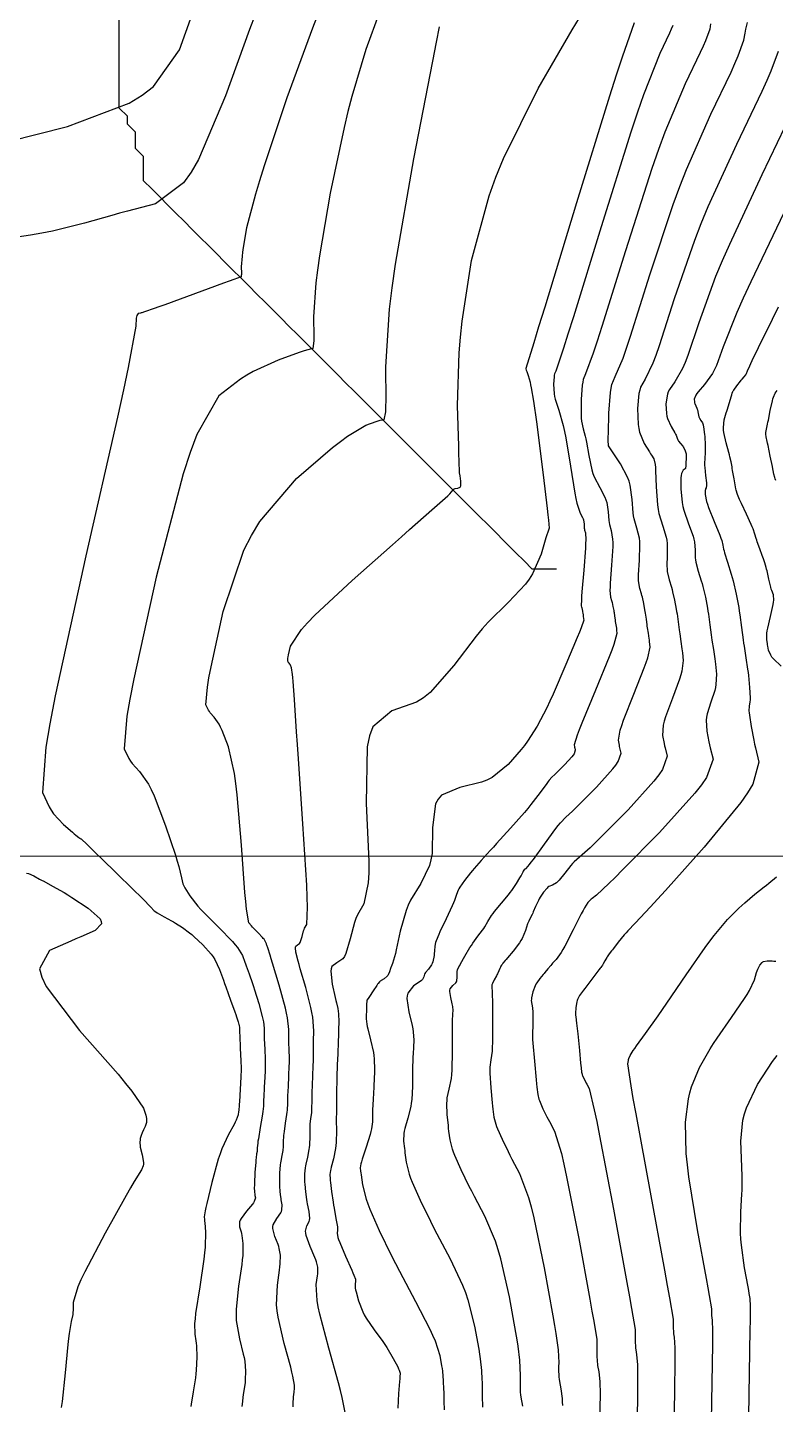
# Model space of a CAD drawing. Header units: metres. Extents: x 837117 to 838477, y 1189012 to 1191015.
# Drawn here: x 837567.8 to 837660.1, y 1189346.1 to 1189516.3 of the extents above; entities that cross this region are included whole.
import ezdxf

# ---------------------------------------------------------------- set-up
doc = ezdxf.new("R2010")
doc.units = ezdxf.units.M
doc.header["$LTSCALE"] = 0.3
doc.layers.add('COORD', color=7, linetype='Continuous', lineweight=20)
doc.layers.add('DRENAJE', color=5, linetype='Continuous', lineweight=25)
doc.layers.add('COTAS 10', color=1, linetype='Continuous')
doc.layers.add('COTAS INT', color=252, linetype='Continuous')

msp = doc.modelspace()

# ---------------------------------------------------------------- linework, layer by layer
at = {"layer": 'COORD'}
msp.add_line((837476.514, 1189413.872), (838476.514, 1189413.872), dxfattribs=at)
at = {"layer": 'COTAS 10'}
for points, elevation in [([(837600.556, 1189345.818), (837600.544, 1189346.159), (837600.587, 1189347.039), (837600.675, 1189347.626), (837600.691, 1189347.783), (837600.705, 1189347.937), (837600.728, 1189348.476), (837600.531, 1189349.584), (837600.406, 1189350.098), (837600.251, 1189350.701), (837599.438, 1189353.627), (837598.695, 1189356.866), (837598.585, 1189357.667), (837598.515, 1189358.427), (837598.606, 1189360.825), (837598.884, 1189362.687), (837598.932, 1189363.108), (837598.967, 1189363.49), (837598.989, 1189364.527), (837598.848, 1189365.353), (837598.781, 1189365.601), (837598.701, 1189365.857), (837598.31, 1189366.848), (837598.059, 1189367.826), (837598.066, 1189368.074), (837598.108, 1189368.312), (837598.537, 1189369.085), (837599.034, 1189369.774), (837599.119, 1189369.959), (837599.18, 1189370.14), (837599.209, 1189370.771), (837599.096, 1189371.39), (837599.067, 1189371.563), (837599.039, 1189371.738), (837598.949, 1189372.374), (837598.896, 1189373.116), (837598.892, 1189373.357), (837598.892, 1189373.613), (837598.93, 1189374.664), (837599.014, 1189375.702), (837599.042, 1189375.949), (837599.073, 1189376.179), (837599.205, 1189376.866), (837599.322, 1189377.468), (837599.343, 1189377.645), (837599.36, 1189377.827), (837599.383, 1189378.519), (837599.415, 1189379.319), (837599.439, 1189379.568), (837599.469, 1189379.83), (837599.63, 1189380.872), (837599.793, 1189381.93), (837599.824, 1189382.201), (837599.85, 1189382.462), (837599.894, 1189383.323), (837599.908, 1189384.154), (837599.916, 1189384.396), (837599.925, 1189384.643), (837599.969, 1189385.575), (837600.019, 1189386.491), (837600.031, 1189386.727), (837600.042, 1189386.956), (837600.076, 1189387.718), (837600.091, 1189388.483), (837600.09, 1189388.714), (837600.086, 1189388.953), (837600.054, 1189389.884), (837600.022, 1189390.873), (837600.019, 1189391.149), (837600.018, 1189391.425), (837600.035, 1189392.428), (837599.869, 1189393.883), (837599.753, 1189394.444), (837599.607, 1189395.074), (837598.825, 1189397.92), (837598.013, 1189400.634), (837597.848, 1189401.18), (837597.709, 1189401.638), (837597.421, 1189402.548), (837597.308, 1189402.86), (837597.279, 1189402.94), (837597.252, 1189403.016), (837597.161, 1189403.271), (837596.966, 1189403.584), (837596.872, 1189403.699), (837596.762, 1189403.825), (837596.221, 1189404.38), (837595.649, 1189404.957), (837595.519, 1189405.097), (837595.401, 1189405.228), (837595.077, 1189405.628), (837594.793, 1189407.306), (837594.7, 1189408.243), (837594.6, 1189409.385), (837594.187, 1189415.212), (837593.661, 1189421.436), (837593.491, 1189422.828), (837593.309, 1189424.076), (837592.562, 1189427.386), (837591.796, 1189429.388), (837591.603, 1189429.812), (837591.418, 1189430.179), (837590.818, 1189431.033), (837590.327, 1189431.56), (837590.212, 1189431.722), (837590.105, 1189431.889), (837589.793, 1189432.55), (837589.965, 1189434.745), (837590.163, 1189435.881), (837590.428, 1189437.245), (837591.927, 1189444.075), (837594.485, 1189451.665), (837595.416, 1189453.508), (837596.444, 1189455.238), (837600.963, 1189460.551), (837605.408, 1189464.347), (837606.389, 1189465.12), (837607.261, 1189465.773), (837609.512, 1189467.128), (837610.805, 1189467.577), (837611.074, 1189467.659), (837611.304, 1189467.722), (837611.814, 1189467.797), (837611.998, 1189468.774), (837612.022, 1189469.406), (837612.035, 1189470.195), (837611.988, 1189474.351), (837612.448, 1189481.439), (837612.782, 1189484.077), (837613.204, 1189487.008), (837615.473, 1189500.032), (837617.79, 1189512.111), (837618.243, 1189514.446), (837618.614, 1189516.343)], 1630), ([(837628.916, 1189345.882), (837628.716, 1189346.979), (837628.68, 1189347.296), (837628.651, 1189347.619), (837628.614, 1189348.832), (837628.615, 1189350.012), (837628.611, 1189350.313), (837628.604, 1189350.604), (837628.562, 1189351.563), (837628.328, 1189353.303), (837628.2, 1189354.085), (837628.045, 1189354.998), (837627.256, 1189359.382), (837626.205, 1189364.097), (837625.884, 1189365.218), (837625.551, 1189366.259), (837624.243, 1189369.356), (837622.944, 1189371.806), (837622.617, 1189372.439), (837622.304, 1189373.053), (837621.292, 1189375.109), (837620.525, 1189376.851), (837620.367, 1189377.268), (837620.231, 1189377.655), (837619.938, 1189378.815), (837619.798, 1189379.884), (837619.759, 1189380.214), (837619.721, 1189380.56), (837619.582, 1189381.93), (837619.537, 1189383.305), (837619.557, 1189383.653), (837619.592, 1189383.987), (837619.835, 1189385.075), (837620.101, 1189386.396), (837620.15, 1189386.876), (837620.188, 1189387.407), (837620.237, 1189389.738), (837620.226, 1189391.962), (837620.226, 1189392.425), (837620.227, 1189392.822), (837620.242, 1189393.705), (837620.265, 1189394.144), (837620.271, 1189394.262), (837620.276, 1189394.377), (837620.297, 1189394.78), (837620.264, 1189395.265), (837620.237, 1189395.432), (837620.202, 1189395.614), (837620.009, 1189396.388), (837619.903, 1189397.142), (837619.922, 1189397.31), (837619.963, 1189397.461), (837620.288, 1189397.86), (837620.652, 1189398.197), (837620.718, 1189398.309), (837620.769, 1189398.429), (837620.825, 1189398.928), (837620.804, 1189399.402), (837620.805, 1189399.505), (837620.81, 1189399.597), (837620.854, 1189399.827), (837621.032, 1189400.174), (837621.121, 1189400.338), (837621.227, 1189400.533), (837621.753, 1189401.484), (837622.391, 1189402.56), (837622.567, 1189402.833), (837622.742, 1189403.095), (837623.376, 1189403.952), (837623.95, 1189404.711), (837624.088, 1189404.912), (837624.218, 1189405.108), (837624.611, 1189405.783), (837625.07, 1189406.522), (837625.241, 1189406.759), (837625.431, 1189407.009), (837626.273, 1189408.032), (837627.147, 1189409.086), (837627.356, 1189409.357), (837627.551, 1189409.618), (837628.139, 1189410.486), (837628.551, 1189411.17), (837628.636, 1189411.316), (837628.708, 1189411.443), (837628.863, 1189411.743), (837628.941, 1189411.912), (837628.964, 1189411.956), (837628.988, 1189411.999), (837629.083, 1189412.144), (837629.183, 1189412.258), (837629.211, 1189412.281), (837629.238, 1189412.301), (837629.337, 1189412.343), (837629.74, 1189412.814), (837629.96, 1189413.104), (837630.226, 1189413.464), (837631.576, 1189415.337), (837632.988, 1189417.264), (837633.293, 1189417.656), (837633.561, 1189417.988), (837634.217, 1189418.676), (837635.05, 1189419.422), (837635.429, 1189419.791), (837635.873, 1189420.229), (837638.011, 1189422.398), (837640.037, 1189424.638), (837640.409, 1189425.121), (837640.7, 1189425.546), (837641.068, 1189426.585), (837640.914, 1189427.229), (837640.875, 1189427.405), (837640.838, 1189427.579), (837640.717, 1189428.197), (837640.944, 1189429.44), (837641.126, 1189430.009), (837641.36, 1189430.674), (837642.635, 1189433.886), (837643.922, 1189437.116), (837644.163, 1189437.793), (837644.354, 1189438.375), (837644.627, 1189439.693), (837644.564, 1189440.385), (837644.543, 1189440.573), (837644.52, 1189440.759), (837644.422, 1189441.419), (837644.318, 1189442.083), (837644.291, 1189442.271), (837644.264, 1189442.462), (837644.175, 1189443.168), (837644.074, 1189443.902), (837644.04, 1189444.11), (837644.004, 1189444.321), (837643.855, 1189445.1), (837643.678, 1189445.866), (837643.626, 1189446.068), (837643.572, 1189446.266), (837643.362, 1189446.945), (837643.221, 1189447.877), (837643.21, 1189448.235), (837643.211, 1189448.636), (837643.316, 1189450.443), (837643.383, 1189452.316), (837643.359, 1189452.759), (837643.318, 1189453.17), (837643.016, 1189454.377), (837642.67, 1189455.529), (837642.6, 1189455.904), (837642.542, 1189456.304), (837642.425, 1189457.95), (837642.176, 1189459.724), (837642.034, 1189460.205), (837641.86, 1189460.68), (837640.97, 1189462.358), (837640.077, 1189463.701), (837639.902, 1189463.965), (837639.757, 1189464.184), (837639.496, 1189464.583), (837639.47, 1189465.257), (837639.474, 1189465.647), (837639.483, 1189466.126), (837639.558, 1189468.592), (837639.743, 1189471.144), (837639.822, 1189471.676), (837639.912, 1189472.133), (837640.338, 1189473.154), (837641.299, 1189475.401), (837641.727, 1189476.63), (837642.225, 1189478.122), (837644.607, 1189485.705), (837647.49, 1189494.408), (837648.304, 1189496.607), (837649.123, 1189498.715), (837652.14, 1189505.565), (837654.626, 1189510.769), (837655.113, 1189511.839), (837655.511, 1189512.748), (837656.218, 1189514.691), (837656.365, 1189515.571), (837656.411, 1189515.811), (837656.458, 1189516.048), (837656.644, 1189516.888)], 1640), ([(837660.174, 1189460.28), (837660.096, 1189460.488), (837660.031, 1189460.666), (837659.912, 1189461.053), (837659.826, 1189461.512), (837659.782, 1189461.734), (837659.731, 1189461.997), (837659.473, 1189463.291), (837659.204, 1189464.607), (837659.145, 1189464.885), (837659.092, 1189465.125), (837658.96, 1189465.676), (837658.912, 1189466.006), (837658.913, 1189466.107), (837658.92, 1189466.212), (837658.998, 1189466.623), (837659.144, 1189467.246), (837659.194, 1189467.484), (837659.249, 1189467.75), (837659.482, 1189468.951), (837659.731, 1189470.118), (837659.796, 1189470.364), (837659.859, 1189470.577), (837660.07, 1189471.065), (837660.326, 1189471.396)], 1650), ([(837652.214, 1189344.08), (837652.302, 1189348.779), (837652.364, 1189353.496), (837652.37, 1189354.419), (837652.372, 1189355.175), (837652.34, 1189356.521), (837652.291, 1189356.791), (837652.282, 1189356.87), (837652.275, 1189356.949), (837652.266, 1189357.248), (837652.266, 1189357.539), (837652.265, 1189357.613), (837652.263, 1189357.685), (837652.253, 1189357.921), (837651.974, 1189359.547), (837651.803, 1189360.495), (837651.591, 1189361.659), (837650.487, 1189367.659), (837649.425, 1189374.211), (837649.24, 1189375.724), (837649.102, 1189377.105), (837648.997, 1189381.002), (837649.387, 1189383.885), (837649.562, 1189384.627), (837649.765, 1189385.344), (837650.737, 1189387.729), (837652.049, 1189390.034), (837652.466, 1189390.701), (837652.906, 1189391.38), (837654.692, 1189393.935), (837656.305, 1189396.252), (837656.637, 1189396.781), (837656.919, 1189397.261), (837657.523, 1189398.589), (837657.793, 1189399.481), (837657.865, 1189399.687), (837657.935, 1189399.875), (837658.177, 1189400.404), (837658.46, 1189400.733), (837658.555, 1189400.795), (837658.658, 1189400.844), (837659.092, 1189400.916), (837659.711, 1189400.904), (837659.93, 1189400.9), (837660.17, 1189400.897)], 1650)]:
    msp.add_lwpolyline(points, dxfattribs=dict(at, elevation=elevation))
at = {"layer": 'COTAS INT'}
for points, elevation in [([(837595.847, 1189517.849), (837595.155, 1189516.039), (837592.211, 1189507.816), (837588.88, 1189499.967), (837587.944, 1189498.392), (837587.001, 1189497.077), (837583.548, 1189494.489), (837580.081, 1189493.575), (837579.13, 1189493.315), (837578.183, 1189493.052), (837574.796, 1189492.077), (837570.834, 1189491.113), (837569.525, 1189490.858), (837568.124, 1189490.607), (837562.299, 1189489.741)], 1624), ([(837565.359, 1189502.182), (837572.672, 1189504.049), (837580.318, 1189506.915), (837581.927, 1189507.899), (837583.317, 1189508.966), (837586.505, 1189513.509), (837588.073, 1189517.89)], 1622), ([(837603.72, 1189518.203), (837602.93, 1189516.2), (837599.792, 1189507.558), (837596.984, 1189499.17), (837596.402, 1189497.327), (837595.904, 1189495.692), (837594.813, 1189491.519), (837594.385, 1189489.062), (837594.306, 1189488.509), (837594.243, 1189488.012), (837594.156, 1189486.675), (837594.165, 1189485.891), (837594.162, 1189485.742), (837594.158, 1189485.623), (837594.123, 1189485.438), (837593.212, 1189485.124), (837592.654, 1189484.922), (837591.964, 1189484.671), (837584.715, 1189482.009), (837583.986, 1189481.743), (837583.379, 1189481.524), (837582.209, 1189481.114), (837581.865, 1189481.02), (837581.779, 1189480.999), (837581.697, 1189480.981), (837581.433, 1189480.935), (837581.243, 1189480.673), (837581.207, 1189480.518), (837581.179, 1189480.329), (837581.139, 1189479.348), (837580.193, 1189474.259), (837579.594, 1189471.478), (837578.848, 1189468.103), (837574.936, 1189450.96), (837571.157, 1189433.686), (837570.494, 1189430.227), (837569.998, 1189427.343), (837569.596, 1189421.71), (837570.409, 1189419.96), (837570.68, 1189419.524), (837570.97, 1189419.109), (837572.185, 1189417.783), (837573.296, 1189416.809), (837573.521, 1189416.615), (837573.71, 1189416.454), (837574.096, 1189416.147), (837574.223, 1189416.07), (837574.249, 1189416.055), (837574.272, 1189416.041), (837574.321, 1189416.013), (837574.349, 1189415.996), (837574.369, 1189415.984), (837574.413, 1189415.955), (837575.064, 1189415.334), (837575.458, 1189414.954), (837575.944, 1189414.484), (837578.471, 1189412.034), (837581.059, 1189409.502), (837581.584, 1189408.98), (837582.026, 1189408.536), (837582.929, 1189407.58), (837583.409, 1189407.122), (837583.583, 1189406.992), (837583.775, 1189406.861), (837584.619, 1189406.376), (837585.551, 1189405.872), (837585.798, 1189405.729), (837586.041, 1189405.584), (837586.881, 1189405.048), (837587.761, 1189404.386), (837588.03, 1189404.162), (837588.309, 1189403.92), (837589.408, 1189402.9), (837590.434, 1189401.744), (837590.668, 1189401.417), (837590.879, 1189401.087), (837591.462, 1189399.869), (837591.939, 1189398.533), (837592.084, 1189398.129), (837592.235, 1189397.71), (837592.828, 1189396.072), (837593.357, 1189394.601), (837593.467, 1189394.288), (837593.562, 1189394.016), (837593.776, 1189393.371), (837593.866, 1189393.044), (837593.883, 1189392.971), (837593.896, 1189392.907), (837593.916, 1189392.739), (837593.931, 1189392.267), (837593.942, 1189392.011), (837593.955, 1189391.699), (837594.029, 1189390.12), (837594.103, 1189388.552), (837594.117, 1189388.247), (837594.128, 1189387.999), (837594.144, 1189387.573), (837594.121, 1189387.15), (837594.107, 1189386.904), (837594.09, 1189386.602), (837593.917, 1189383.499), (837593.9, 1189383.201), (837593.887, 1189382.961), (837593.866, 1189382.565), (837593.849, 1189382.449), (837593.838, 1189382.385), (837593.824, 1189382.307), (837593.754, 1189381.91), (837593.52, 1189381.239), (837593.404, 1189380.989), (837593.266, 1189380.71), (837592.58, 1189379.471), (837591.757, 1189377.697), (837591.532, 1189377.081), (837591.309, 1189376.412), (837590.514, 1189373.546), (837589.888, 1189370.937), (837589.771, 1189370.43), (837589.678, 1189370.017), (837589.549, 1189369.301), (837589.594, 1189368.946), (837589.612, 1189368.76), (837589.632, 1189368.536), (837589.724, 1189367.41), (837589.681, 1189365.536), (837589.615, 1189364.841), (837589.526, 1189364.069), (837589.014, 1189360.643), (837588.517, 1189357.357), (837588.438, 1189356.674), (837588.385, 1189356.088), (837588.407, 1189354.792), (837588.558, 1189353.957), (837588.587, 1189353.662), (837588.609, 1189353.34), (837588.643, 1189351.949), (837588.575, 1189350.332), (837588.534, 1189349.868), (837588.484, 1189349.397), (837588.22, 1189347.637), (837587.962, 1189346.139), (837587.915, 1189345.834)], 1626), ([(837611.224, 1189518.155), (837609.531, 1189513.554), (837607.799, 1189507.757), (837607.322, 1189505.887), (837606.847, 1189503.902), (837605.143, 1189495.775), (837603.795, 1189488.035), (837603.544, 1189486.293), (837603.346, 1189484.725), (837603.072, 1189480.513), (837603.1, 1189478.043), (837603.092, 1189477.574), (837603.078, 1189477.198), (837602.969, 1189476.618), (837602.219, 1189476.409), (837601.801, 1189476.267), (837601.292, 1189476.09), (837598.691, 1189475.147), (837595.624, 1189473.759), (837594.822, 1189473.3), (837594.039, 1189472.809), (837591.379, 1189470.769), (837588.651, 1189465.962), (837587.825, 1189463.726), (837586.969, 1189461.098), (837583.622, 1189448.34), (837580.863, 1189435.77), (837580.376, 1189433.259), (837580.011, 1189431.17), (837579.694, 1189427.13), (837580.269, 1189425.914), (837580.465, 1189425.605), (837580.678, 1189425.309), (837581.58, 1189424.338), (837582.686, 1189422.767), (837583.026, 1189422.091), (837583.382, 1189421.311), (837584.79, 1189417.626), (837586.01, 1189413.982), (837586.247, 1189413.228), (837586.439, 1189412.585), (837586.769, 1189411.183), (837586.953, 1189410.425), (837587.053, 1189410.188), (837587.175, 1189409.94), (837587.796, 1189408.943), (837588.807, 1189407.691), (837589.175, 1189407.281), (837589.582, 1189406.845), (837591.372, 1189405.041), (837593.064, 1189403.303), (837593.41, 1189402.908), (837593.702, 1189402.55), (837594.311, 1189401.57), (837594.595, 1189400.775), (837594.682, 1189400.534), (837594.771, 1189400.285), (837595.124, 1189399.31), (837595.533, 1189398.119), (837595.658, 1189397.734), (837595.788, 1189397.325), (837596.301, 1189395.646), (837596.736, 1189394.059), (837596.818, 1189393.708), (837596.883, 1189393.395), (837596.975, 1189392.584), (837596.975, 1189391.846), (837596.98, 1189391.58), (837596.989, 1189391.286), (837597.041, 1189390.002), (837597.094, 1189388.752), (837597.103, 1189388.481), (837597.109, 1189388.241), (837597.11, 1189387.645), (837597.081, 1189387.053), (837597.069, 1189386.816), (837597.055, 1189386.547), (837596.986, 1189385.311), (837596.921, 1189384.071), (837596.908, 1189383.799), (837596.898, 1189383.557), (837596.88, 1189382.944), (837596.82, 1189382.29), (837596.783, 1189382.024), (837596.737, 1189381.72), (837596.498, 1189380.315), (837596.26, 1189378.928), (837596.215, 1189378.636), (837596.179, 1189378.383), (837596.124, 1189377.805), (837596.114, 1189377.499), (837596.107, 1189377.419), (837596.097, 1189377.341), (837596.046, 1189377.075), (837595.975, 1189376.563), (837595.954, 1189376.33), (837595.932, 1189376.058), (837595.844, 1189374.743), (837595.777, 1189373.42), (837595.768, 1189373.142), (837595.762, 1189372.902), (837595.774, 1189372.356), (837595.816, 1189372.062), (837595.842, 1189371.902), (837595.894, 1189371.617), (837595.762, 1189371.196), (837595.658, 1189371.03), (837595.526, 1189370.843), (837594.807, 1189369.991), (837594.123, 1189369.093), (837594.013, 1189368.877), (837593.937, 1189368.676), (837593.947, 1189368.066), (837594.151, 1189367.435), (837594.197, 1189367.22), (837594.239, 1189366.988), (837594.354, 1189366.002), (837594.323, 1189364.525), (837594.273, 1189363.983), (837594.205, 1189363.383), (837593.81, 1189360.734), (837593.516, 1189357.892), (837593.511, 1189357.171), (837593.54, 1189356.477), (837593.923, 1189354.209), (837594.405, 1189352.329), (837594.497, 1189351.88), (837594.57, 1189351.462), (837594.685, 1189350.212), (837594.64, 1189349.135), (837594.613, 1189348.825), (837594.579, 1189348.511), (837594.403, 1189347.338), (837594.253, 1189346.149), (837594.235, 1189345.826)], 1628), ([(837607.056, 1189344.686), (837606.597, 1189346.946), (837606.388, 1189347.803), (837606.142, 1189348.759), (837604.954, 1189353.044), (837603.851, 1189357.255), (837603.658, 1189358.164), (837603.514, 1189358.962), (837603.403, 1189360.916), (837603.563, 1189361.99), (837603.591, 1189362.234), (837603.611, 1189362.454), (837603.623, 1189363.053), (837603.457, 1189363.719), (837603.364, 1189363.982), (837603.251, 1189364.278), (837602.674, 1189365.63), (837602.181, 1189366.977), (837602.12, 1189367.271), (837602.092, 1189367.53), (837602.266, 1189368.179), (837602.542, 1189368.705), (837602.579, 1189368.887), (837602.598, 1189369.084), (837602.524, 1189369.926), (837602.349, 1189370.878), (837602.305, 1189371.145), (837602.263, 1189371.413), (837602.124, 1189372.393), (837602.03, 1189373.331), (837602.016, 1189373.572), (837602.007, 1189373.806), (837602.017, 1189374.586), (837602.096, 1189375.346), (837602.131, 1189375.569), (837602.171, 1189375.796), (837602.364, 1189376.657), (837602.546, 1189377.595), (837602.58, 1189377.871), (837602.606, 1189378.154), (837602.641, 1189379.234), (837602.652, 1189380.255), (837602.663, 1189380.501), (837602.678, 1189380.731), (837602.761, 1189381.43), (837602.849, 1189382.14), (837602.866, 1189382.378), (837602.881, 1189382.633), (837602.908, 1189383.702), (837602.919, 1189384.751), (837602.924, 1189384.993), (837602.929, 1189385.214), (837602.952, 1189385.839), (837602.983, 1189386.436), (837602.992, 1189386.639), (837603.002, 1189386.859), (837603.043, 1189387.79), (837603.072, 1189388.725), (837603.076, 1189388.947), (837603.078, 1189389.153), (837603.067, 1189389.766), (837603.056, 1189390.46), (837603.058, 1189390.718), (837603.062, 1189391.003), (837603.095, 1189392.272), (837602.973, 1189393.977), (837602.88, 1189394.537), (837602.761, 1189395.136), (837602.115, 1189397.62), (837601.432, 1189399.952), (837601.289, 1189400.456), (837601.166, 1189400.898), (837600.889, 1189401.979), (837600.828, 1189402.532), (837600.841, 1189402.641), (837600.868, 1189402.73), (837601.074, 1189402.891), (837601.34, 1189403.071), (837601.405, 1189403.172), (837601.465, 1189403.295), (837601.651, 1189403.924), (837601.836, 1189404.623), (837601.897, 1189404.791), (837601.962, 1189404.947), (837602.23, 1189405.415), (837602.338, 1189407.561), (837602.303, 1189408.775), (837602.239, 1189410.258), (837601.771, 1189417.85), (837601.212, 1189425.893), (837601.091, 1189427.659), (837600.984, 1189429.226), (837600.718, 1189433.222), (837600.555, 1189435.463), (837600.513, 1189435.923), (837600.472, 1189436.314), (837600.333, 1189437.146), (837600.211, 1189437.465), (837600.18, 1189437.533), (837600.151, 1189437.592), (837600.055, 1189437.728), (837599.977, 1189437.812), (837599.958, 1189437.838), (837599.941, 1189437.865), (837599.891, 1189437.97), (837599.919, 1189438.321), (837599.95, 1189438.502), (837599.993, 1189438.72), (837600.232, 1189439.81), (837601.588, 1189441.865), (837602.334, 1189442.691), (837603.242, 1189443.628), (837607.856, 1189447.939), (837612.809, 1189452.339), (837613.929, 1189453.332), (837614.94, 1189454.227), (837617.683, 1189456.645), (837619.326, 1189458.107), (837619.644, 1189458.399), (837619.902, 1189458.643), (837620.335, 1189459.114), (837620.445, 1189459.242), (837620.498, 1189459.269), (837620.562, 1189459.292), (837620.876, 1189459.343), (837621.167, 1189459.477), (837621.216, 1189459.552), (837621.252, 1189459.643), (837621.27, 1189460.112), (837621.204, 1189460.635), (837621.188, 1189460.762), (837621.172, 1189460.881), (837621.119, 1189461.243), (837621.052, 1189462.707), (837621.027, 1189463.52), (837620.998, 1189464.511), (837620.872, 1189469.561), (837621.047, 1189476.081), (837621.208, 1189477.998), (837621.419, 1189479.963), (837622.591, 1189487.464), (837624.76, 1189495.48), (837625.6, 1189497.77), (837626.543, 1189500.09), (837630.813, 1189508.723), (837635.012, 1189515.996), (837635.909, 1189517.458)], 1632), ([(837642.668, 1189516.828), (837641.169, 1189512.585), (837640.462, 1189510.397), (837639.628, 1189507.768), (837635.562, 1189494.614), (837631.626, 1189481.727), (837630.874, 1189479.267), (837630.269, 1189477.288), (837629.305, 1189474.145), (837629.299, 1189474.13), (837629.298, 1189474.123), (837629.297, 1189474.114), (837629.294, 1189474.075), (837629.336, 1189473.923), (837629.364, 1189473.845), (837629.398, 1189473.751), (837629.577, 1189473.277), (837629.815, 1189472.436), (837629.887, 1189472.109), (837629.96, 1189471.743), (837630.243, 1189470.08), (837630.607, 1189467.517), (837630.731, 1189466.582), (837630.865, 1189465.549), (837631.432, 1189461.005), (837631.93, 1189456.837), (837632.021, 1189456.041), (837632.091, 1189455.401), (837632.173, 1189454.384), (837631.989, 1189453.89), (837631.891, 1189453.581), (837631.774, 1189453.196), (837631.182, 1189451.181), (837630.124, 1189448.75), (837629.713, 1189448.102), (837629.251, 1189447.467), (837627.155, 1189445.264), (837624.637, 1189442.764), (837623.909, 1189441.94), (837623.168, 1189441.06), (837620.379, 1189437.406), (837617.461, 1189434.099), (837616.638, 1189433.438), (837615.809, 1189432.886), (837612.761, 1189431.813), (837610.394, 1189429.845), (837609.994, 1189428.73), (837609.705, 1189427.367), (837609.584, 1189420.383), (837609.901, 1189413.245), (837609.888, 1189411.786), (837609.832, 1189410.55), (837609.267, 1189407.952), (837608.493, 1189406.601), (837608.306, 1189406.15), (837608.131, 1189405.667), (837607.595, 1189403.648), (837607.061, 1189401.832), (837606.886, 1189401.476), (837606.7, 1189401.185), (837605.931, 1189400.667), (837605.335, 1189400.202), (837605.258, 1189399.944), (837605.219, 1189399.631), (837605.395, 1189398.034), (837605.76, 1189396.382), (837605.839, 1189396.033), (837605.909, 1189395.732), (837606.085, 1189395.036), (837606.166, 1189394.353), (837606.176, 1189394.059), (837606.181, 1189393.72), (837606.155, 1189392.116), (837606.106, 1189390.582), (837606.097, 1189390.287), (837606.09, 1189390.047), (837606.079, 1189389.648), (837606.069, 1189389.354), (837606.063, 1189389.18), (837606.054, 1189388.967), (837606.009, 1189387.862), (837605.963, 1189386.762), (837605.947, 1189386.38), (837605.935, 1189386.103), (837605.933, 1189385.786), (837605.932, 1189385.59), (837605.93, 1189385.348), (837605.922, 1189384.082), (837605.911, 1189382.804), (837605.908, 1189382.555), (837605.905, 1189382.35), (837605.893, 1189381.988), (837605.886, 1189381.633), (837605.887, 1189381.434), (837605.888, 1189381.191), (837605.899, 1189379.949), (837605.852, 1189378.482), (837605.817, 1189378.098), (837605.771, 1189377.723), (837605.524, 1189376.448), (837605.269, 1189375.412), (837605.219, 1189375.188), (837605.178, 1189374.991), (837605.103, 1189374.507), (837605.122, 1189373.999), (837605.14, 1189373.788), (837605.164, 1189373.545), (837605.299, 1189372.411), (837605.486, 1189371.088), (837605.543, 1189370.726), (837605.603, 1189370.366), (837605.839, 1189369.08), (837606.016, 1189368.028), (837606.039, 1189367.815), (837606.05, 1189367.636), (837605.995, 1189367.273), (837606.076, 1189366.748), (837606.173, 1189366.467), (837606.303, 1189366.128), (837607.038, 1189364.411), (837607.801, 1189362.7), (837607.947, 1189362.363), (837608.066, 1189362.085), (837608.258, 1189361.578), (837608.255, 1189361.418), (837608.249, 1189361.359), (837608.242, 1189361.294), (837608.199, 1189361.007), (837608.229, 1189360.484), (837608.268, 1189360.271), (837608.319, 1189360.028), (837608.614, 1189358.902), (837609.145, 1189357.55), (837609.346, 1189357.165), (837609.57, 1189356.775), (837610.57, 1189355.326), (837611.632, 1189353.883), (837611.894, 1189353.497), (837612.142, 1189353.116), (837612.923, 1189351.79), (837613.475, 1189350.727), (837613.578, 1189350.512), (837613.66, 1189350.332), (837613.777, 1189349.969), (837613.734, 1189349.496), (837613.714, 1189349.246), (837613.691, 1189348.945), (837613.582, 1189347.431), (837613.497, 1189345.632)], 1634), ([(837647.443, 1189516.52), (837647.252, 1189516.084), (837647.018, 1189515.571), (837645.825, 1189513.073), (837643.821, 1189507.962), (837643.076, 1189505.8), (837642.249, 1189503.315), (837638.577, 1189491.644), (837635.159, 1189480.525), (837634.492, 1189478.388), (837633.946, 1189476.659), (837632.983, 1189473.815), (837632.836, 1189473.453), (837632.805, 1189473.289), (837632.778, 1189473.098), (837632.713, 1189472.177), (837632.788, 1189471.016), (837632.849, 1189470.674), (837632.928, 1189470.323), (837633.358, 1189468.979), (837633.91, 1189467.064), (837634.065, 1189466.353), (837634.222, 1189465.564), (837634.8, 1189462.061), (837635.341, 1189458.727), (837635.475, 1189458.045), (837635.602, 1189457.467), (837636.004, 1189456.248), (837636.295, 1189455.711), (837636.351, 1189455.563), (837636.397, 1189455.414), (837636.478, 1189454.88), (837636.512, 1189454.393), (837636.53, 1189454.275), (837636.55, 1189454.164), (837636.653, 1189453.823), (837636.695, 1189452.939), (837636.678, 1189452.485), (837636.649, 1189451.941), (837636.437, 1189449.222), (837636.212, 1189446.53), (837636.174, 1189446.002), (837636.146, 1189445.569), (837636.132, 1189444.794), (837636.183, 1189444.628), (837636.196, 1189444.58), (837636.209, 1189444.531), (837636.252, 1189444.344), (837636.288, 1189444.154), (837636.297, 1189444.102), (837636.305, 1189444.052), (837636.33, 1189443.873), (837636.352, 1189443.7), (837636.358, 1189443.654), (837636.365, 1189443.608), (837636.39, 1189443.446), (837636.414, 1189443.285), (837636.42, 1189443.24), (837636.425, 1189443.194), (837636.44, 1189443.025), (837636.112, 1189442.08), (837635.9, 1189441.545), (837635.637, 1189440.891), (837634.248, 1189437.54), (837632.652, 1189433.861), (837632.257, 1189433), (837631.882, 1189432.207), (837630.699, 1189429.914), (837629.509, 1189428.061), (837629.13, 1189427.547), (837628.729, 1189427.032), (837627.104, 1189425.166), (837625.118, 1189423.597), (837624.491, 1189423.269), (837623.829, 1189422.987), (837621.158, 1189422.354), (837618.881, 1189421.395), (837618.468, 1189420.907), (837618.149, 1189420.323), (837617.782, 1189417.41), (837617.706, 1189414.195), (837617.57, 1189413.42), (837617.385, 1189412.694), (837616.304, 1189410.49), (837615.063, 1189408.439), (837614.778, 1189407.811), (837614.517, 1189407.157), (837613.788, 1189404.576), (837613.297, 1189402.289), (837613.187, 1189401.82), (837613.09, 1189401.421), (837612.831, 1189400.576), (837612.665, 1189400.189), (837612.625, 1189400.081), (837612.587, 1189399.972), (837612.473, 1189399.572), (837612.309, 1189399.195), (837612.24, 1189399.1), (837612.161, 1189399.01), (837611.792, 1189398.718), (837611.437, 1189398.499), (837611.367, 1189398.454), (837611.309, 1189398.416), (837611.2, 1189398.334), (837611.066, 1189398.138), (837610.991, 1189398.027), (837610.9, 1189397.893), (837610.438, 1189397.202), (837609.975, 1189396.509), (837609.884, 1189396.371), (837609.809, 1189396.258), (837609.673, 1189396.046), (837609.645, 1189395.872), (837609.639, 1189395.783), (837609.632, 1189395.675), (837609.613, 1189395.137), (837609.597, 1189394.525), (837609.592, 1189394.371), (837609.588, 1189394.223), (837609.572, 1189393.745), (837609.647, 1189393.082), (837609.7, 1189392.818), (837609.767, 1189392.52), (837610.126, 1189391.152), (837610.475, 1189389.612), (837610.536, 1189389.206), (837610.582, 1189388.807), (837610.618, 1189387.44), (837610.55, 1189386.089), (837610.531, 1189385.701), (837610.511, 1189385.307), (837610.434, 1189383.835), (837610.372, 1189382.486), (837610.36, 1189382.171), (837610.351, 1189381.88), (837610.34, 1189381.039), (837610.225, 1189380.142), (837610.151, 1189379.816), (837610.059, 1189379.457), (837609.573, 1189377.877), (837609.088, 1189376.396), (837608.997, 1189376.098), (837608.925, 1189375.849), (837608.82, 1189375.354), (837608.875, 1189374.921), (837608.904, 1189374.711), (837608.939, 1189374.462), (837609.115, 1189373.236), (837609.562, 1189371.469), (837609.768, 1189370.879), (837610.009, 1189370.245), (837611.178, 1189367.591), (837612.719, 1189364.458), (837613.196, 1189363.522), (837613.694, 1189362.557), (837615.673, 1189358.825), (837617.426, 1189355.414), (837617.781, 1189354.652), (837618.079, 1189353.968), (837618.688, 1189352.155), (837618.895, 1189350.884), (837618.941, 1189350.542), (837618.981, 1189350.204), (837619.086, 1189349.02), (837619.142, 1189347.932), (837619.152, 1189347.655), (837619.159, 1189347.388), (837619.166, 1189346.512), (837619.223, 1189345.448)], 1636), ([(837652.109, 1189516.723), (837652, 1189516.072), (837651.477, 1189514.634), (837651.182, 1189513.961), (837650.822, 1189513.17), (837648.982, 1189509.319), (837646.472, 1189503.338), (837645.69, 1189501.204), (837644.87, 1189498.861), (837641.592, 1189488.674), (837638.692, 1189479.324), (837638.11, 1189477.509), (837637.623, 1189476.03), (837636.661, 1189473.485), (837636.374, 1189472.777), (837636.312, 1189472.456), (837636.259, 1189472.082), (837636.132, 1189470.279), (837636.122, 1189468.415), (837636.142, 1189468.001), (837636.173, 1189467.632), (837636.367, 1189466.671), (837636.63, 1189465.756), (837636.705, 1189465.417), (837636.78, 1189465.04), (837637.056, 1189463.366), (837637.434, 1189461.593), (837637.574, 1189461.153), (837637.729, 1189460.735), (837638.414, 1189459.413), (837639.05, 1189458.236), (837639.174, 1189457.911), (837639.275, 1189457.586), (837639.451, 1189456.415), (837639.527, 1189455.348), (837639.565, 1189455.089), (837639.61, 1189454.846), (837639.834, 1189454.1), (837640.007, 1189453.054), (837640.019, 1189452.622), (837640.016, 1189452.129), (837639.877, 1189449.832), (837639.712, 1189447.583), (837639.692, 1189447.119), (837639.683, 1189446.723), (837639.747, 1189445.869), (837639.877, 1189445.447), (837639.911, 1189445.324), (837639.944, 1189445.198), (837640.053, 1189444.722), (837640.146, 1189444.237), (837640.169, 1189444.106), (837640.19, 1189443.977), (837640.252, 1189443.52), (837640.308, 1189443.081), (837640.325, 1189442.963), (837640.341, 1189442.845), (837640.406, 1189442.433), (837640.467, 1189442.022), (837640.481, 1189441.906), (837640.495, 1189441.789), (837640.534, 1189441.359), (837640.147, 1189440.024), (837639.892, 1189439.336), (837639.573, 1189438.511), (837637.884, 1189434.383), (837636.198, 1189430.29), (837635.881, 1189429.487), (837635.628, 1189428.827), (837635.252, 1189427.636), (837635.303, 1189427.377), (837635.318, 1189427.303), (837635.335, 1189427.23), (837635.4, 1189426.959), (837635.245, 1189426.522), (837635.123, 1189426.344), (837634.966, 1189426.141), (837634.115, 1189425.199), (837633.216, 1189424.288), (837633.03, 1189424.103), (837632.87, 1189423.948), (837632.52, 1189423.635), (837632.19, 1189423.269), (837632.043, 1189423.082), (837631.873, 1189422.857), (837631.057, 1189421.735), (837629.903, 1189420.224), (837629.52, 1189419.755), (837629.109, 1189419.264), (837627.393, 1189417.305), (837625.687, 1189415.417), (837625.282, 1189414.97), (837624.906, 1189414.557), (837623.792, 1189413.337), (837622.914, 1189412.347), (837622.686, 1189412.078), (837622.466, 1189411.811), (837621.726, 1189410.866), (837621.149, 1189410.032), (837621.031, 1189409.835), (837620.931, 1189409.653), (837620.722, 1189409.117), (837620.47, 1189408.39), (837620.343, 1189408.087), (837620.192, 1189407.74), (837619.437, 1189406.118), (837618.682, 1189404.508), (837618.531, 1189404.168), (837618.403, 1189403.874), (837618.15, 1189403.195), (837618.064, 1189402.716), (837618.042, 1189402.549), (837618.021, 1189402.367), (837617.952, 1189401.582), (837617.809, 1189400.784), (837617.741, 1189400.593), (837617.662, 1189400.415), (837617.272, 1189399.878), (837616.899, 1189399.462), (837616.829, 1189399.359), (837616.774, 1189399.261), (837616.7, 1189398.953), (837616.519, 1189398.612), (837616.398, 1189398.494), (837616.246, 1189398.365), (837615.439, 1189397.813), (837614.732, 1189396.945), (837614.643, 1189396.617), (837614.6, 1189396.25), (837614.831, 1189394.61), (837615.251, 1189392.924), (837615.327, 1189392.529), (837615.387, 1189392.165), (837615.457, 1189391.11), (837615.413, 1189390.233), (837615.401, 1189389.981), (837615.388, 1189389.726), (837615.338, 1189388.77), (837615.299, 1189387.654), (837615.293, 1189387.298), (837615.289, 1189386.921), (837615.289, 1189385.389), (837615.207, 1189383.775), (837615.151, 1189383.346), (837615.08, 1189382.926), (837614.704, 1189381.476), (837614.34, 1189380.192), (837614.277, 1189379.876), (837614.231, 1189379.577), (837614.201, 1189378.642), (837614.298, 1189377.74), (837614.332, 1189377.463), (837614.369, 1189377.173), (837614.527, 1189376.025), (837614.897, 1189374.562), (837615.067, 1189374.073), (837615.267, 1189373.548), (837616.235, 1189371.35), (837617.511, 1189368.755), (837617.906, 1189367.981), (837618.319, 1189367.181), (837619.958, 1189364.091), (837621.489, 1189360.837), (837621.833, 1189359.935), (837622.142, 1189359.032), (837622.972, 1189355.769), (837623.47, 1189352.941), (837623.57, 1189352.313), (837623.655, 1189351.753), (837623.824, 1189350.291), (837623.872, 1189349.188), (837623.88, 1189348.853), (837623.885, 1189348.506), (837623.883, 1189347.149), (837623.926, 1189345.753)], 1638), ([(837660.436, 1189513.31), (837659.545, 1189510.862), (837659.043, 1189509.716), (837658.43, 1189508.368), (837655.297, 1189501.81), (837651.775, 1189494.091), (837650.917, 1189492.01), (837650.111, 1189489.954), (837647.623, 1189482.735), (837645.758, 1189476.92), (837645.345, 1189475.75), (837644.976, 1189474.771), (837644.016, 1189472.824), (837643.463, 1189471.837), (837643.351, 1189471.463), (837643.257, 1189471.046), (837643.065, 1189469.176), (837643.149, 1189467.204), (837643.229, 1189466.722), (837643.334, 1189466.267), (837643.917, 1189464.858), (837644.551, 1189463.817), (837644.687, 1189463.595), (837644.806, 1189463.402), (837645.096, 1189462.945), (837645.251, 1189462.251), (837645.285, 1189461.909), (837645.316, 1189461.501), (837645.398, 1189459.485), (837645.557, 1189457.259), (837645.636, 1189456.719), (837645.73, 1189456.212), (837646.198, 1189454.654), (837646.629, 1189453.285), (837646.7, 1189452.897), (837646.75, 1189452.504), (837646.756, 1189451.053), (837646.71, 1189449.689), (837646.728, 1189449.352), (837646.758, 1189449.031), (837646.977, 1189448.02), (837647.266, 1189447.085), (837647.341, 1189446.812), (837647.413, 1189446.533), (837647.656, 1189445.478), (837647.862, 1189444.404), (837647.912, 1189444.114), (837647.958, 1189443.827), (837648.097, 1189442.815), (837648.221, 1189441.842), (837648.257, 1189441.58), (837648.295, 1189441.32), (837648.438, 1189440.406), (837648.573, 1189439.496), (837648.605, 1189439.239), (837648.634, 1189438.98), (837648.721, 1189438.027), (837648.56, 1189436.727), (837648.433, 1189436.25), (837648.27, 1189435.722), (837647.386, 1189433.39), (837646.522, 1189431.059), (837646.372, 1189430.531), (837646.261, 1189430.054), (837646.182, 1189428.758), (837646.373, 1189427.781), (837646.432, 1189427.506), (837646.493, 1189427.229), (837646.736, 1189426.211), (837646.155, 1189424.569), (837645.696, 1189423.899), (837645.108, 1189423.135), (837641.908, 1189419.597), (837638.53, 1189416.171), (837637.829, 1189415.478), (837637.23, 1189414.896), (837635.914, 1189413.716), (837635.24, 1189413.139), (837635.045, 1189412.937), (837634.848, 1189412.716), (837634.106, 1189411.765), (837633.408, 1189410.886), (837633.238, 1189410.711), (837633.077, 1189410.566), (837632.58, 1189410.288), (837632.147, 1189410.101), (837632.026, 1189410.014), (837631.905, 1189409.911), (837631.467, 1189409.41), (837631.051, 1189408.774), (837630.944, 1189408.586), (837630.842, 1189408.393), (837630.501, 1189407.651), (837630.21, 1189406.967), (837630.138, 1189406.809), (837630.069, 1189406.666), (837629.854, 1189406.264), (837629.642, 1189405.828), (837629.575, 1189405.663), (837629.506, 1189405.479), (837629.229, 1189404.656), (837628.819, 1189403.694), (837628.666, 1189403.422), (837628.497, 1189403.147), (837627.741, 1189402.136), (837627.018, 1189401.277), (837626.869, 1189401.099), (837626.742, 1189400.947), (837626.466, 1189400.614), (837626.348, 1189400.462), (837626.321, 1189400.424), (837626.296, 1189400.387), (837626.223, 1189400.271), (837626.147, 1189400.119), (837626.12, 1189400.06), (837626.089, 1189399.994), (837625.957, 1189399.694), (837625.78, 1189399.313), (837625.722, 1189399.195), (837625.659, 1189399.073), (837625.398, 1189398.587), (837625.176, 1189398.14), (837625.138, 1189398.042), (837625.11, 1189397.955), (837625.095, 1189397.733), (837625.141, 1189396.99), (837625.151, 1189396.575), (837625.161, 1189396.07), (837625.191, 1189393.487), (837625.171, 1189390.817), (837625.15, 1189390.256), (837625.122, 1189389.773), (837624.966, 1189388.674), (837624.844, 1189387.782), (837624.837, 1189387.43), (837624.843, 1189387.033), (837624.964, 1189385.218), (837625.143, 1189383.379), (837625.187, 1189382.966), (837625.227, 1189382.595), (837625.35, 1189381.604), (837625.566, 1189380.748), (837625.666, 1189380.462), (837625.783, 1189380.155), (837626.349, 1189378.869), (837627.096, 1189377.351), (837627.327, 1189376.897), (837627.568, 1189376.43), (837628.527, 1189374.621), (837629.614, 1189371.682), (837629.936, 1189370.501), (837630.268, 1189369.161), (837631.54, 1189362.996), (837632.62, 1189357.055), (837632.83, 1189355.857), (837633.002, 1189354.852), (837633.301, 1189352.835), (837633.336, 1189352.02), (837633.342, 1189351.773), (837633.345, 1189351.517), (837633.344, 1189350.515), (837633.376, 1189349.485), (837633.4, 1189349.211), (837633.431, 1189348.942), (837633.601, 1189348.01), (837633.765, 1189346.846), (837633.794, 1189346.43), (837633.815, 1189345.973)], 1642), ([(837662.234, 1189505.967), (837658.454, 1189498.056), (837654.426, 1189489.467), (837653.531, 1189487.414), (837652.731, 1189485.501), (837650.638, 1189479.765), (837649.291, 1189475.719), (837648.962, 1189474.871), (837648.653, 1189474.142), (837647.693, 1189472.494), (837647.014, 1189471.541), (837646.88, 1189471.251), (837646.77, 1189470.948), (837646.571, 1189469.761), (837646.645, 1189468.563), (837646.707, 1189468.255), (837646.788, 1189467.957), (837647.229, 1189466.966), (837647.685, 1189466.181), (837647.774, 1189466.014), (837647.848, 1189465.868), (837647.98, 1189465.522), (837648.062, 1189465.295), (837648.103, 1189465.224), (837648.153, 1189465.15), (837648.4, 1189464.854), (837648.669, 1189464.524), (837648.733, 1189464.429), (837648.792, 1189464.332), (837648.967, 1189463.967), (837649.073, 1189463.58), (837649.088, 1189463.468), (837649.097, 1189463.356), (837649.081, 1189462.934), (837649.043, 1189462.538), (837649.038, 1189462.44), (837649.037, 1189462.349), (837649.053, 1189462.065), (837649.024, 1189461.838), (837648.994, 1189461.783), (837648.954, 1189461.732), (837648.73, 1189461.573), (837648.507, 1189461.133), (837648.468, 1189460.904), (837648.438, 1189460.628), (837648.414, 1189459.245), (837648.587, 1189457.558), (837648.682, 1189457.09), (837648.796, 1189456.622), (837649.38, 1189454.931), (837649.94, 1189453.401), (837650.041, 1189453.034), (837650.117, 1189452.692), (837650.196, 1189451.663), (837650.21, 1189450.742), (837650.246, 1189450.468), (837650.296, 1189450.185), (837650.592, 1189449.096), (837650.96, 1189447.903), (837651.056, 1189447.556), (837651.148, 1189447.201), (837651.457, 1189445.856), (837651.72, 1189444.488), (837651.783, 1189444.118), (837651.842, 1189443.752), (837652.019, 1189442.463), (837652.177, 1189441.223), (837652.223, 1189440.888), (837652.271, 1189440.557), (837652.454, 1189439.392), (837652.626, 1189438.233), (837652.666, 1189437.906), (837652.704, 1189437.576), (837652.815, 1189436.361), (837652.766, 1189435.079), (837652.704, 1189434.707), (837652.619, 1189434.327), (837652.137, 1189432.893), (837651.684, 1189431.443), (837651.618, 1189431.053), (837651.578, 1189430.668), (837651.647, 1189429.318), (837651.908, 1189427.983), (837651.988, 1189427.607), (837652.072, 1189427.229), (837652.405, 1189425.837), (837651.609, 1189423.593), (837650.982, 1189422.677), (837650.178, 1189421.633), (837645.804, 1189416.796), (837641.246, 1189412.155), (837640.326, 1189411.234), (837639.554, 1189410.471), (837638, 1189409.03), (837637.483, 1189408.645), (837637.364, 1189408.548), (837637.256, 1189408.455), (837636.955, 1189408.152), (837636.537, 1189407.463), (837636.354, 1189407.126), (837636.143, 1189406.727), (837635.141, 1189404.758), (837634.095, 1189402.747), (837633.856, 1189402.322), (837633.639, 1189401.953), (837633.039, 1189401.095), (837632.603, 1189400.619), (837632.489, 1189400.49), (837632.379, 1189400.364), (837632.006, 1189399.919), (837631.64, 1189399.476), (837631.534, 1189399.35), (837631.425, 1189399.223), (837631.016, 1189398.753), (837630.629, 1189398.205), (837630.534, 1189398.029), (837630.445, 1189397.843), (837630.169, 1189397.083), (837629.998, 1189396.35), (837629.976, 1189396.181), (837629.964, 1189396.026), (837630.011, 1189395.587), (837630.106, 1189395.109), (837630.125, 1189394.929), (837630.141, 1189394.729), (837630.17, 1189393.834), (837630.164, 1189392.968), (837630.157, 1189392.786), (837630.148, 1189392.629), (837630.097, 1189392.273), (837630.096, 1189391.578), (837630.118, 1189391.208), (837630.149, 1189390.761), (837630.345, 1189388.506), (837630.566, 1189386.198), (837630.614, 1189385.717), (837630.656, 1189385.306), (837630.761, 1189384.393), (837630.901, 1189383.841), (837630.965, 1189383.656), (837631.041, 1189383.458), (837631.406, 1189382.628), (837631.888, 1189381.648), (837632.037, 1189381.356), (837632.193, 1189381.054), (837632.812, 1189379.887), (837633.677, 1189377.104), (837633.988, 1189375.784), (837634.33, 1189374.225), (837635.824, 1189366.609), (837637.195, 1189359.112), (837637.46, 1189357.628), (837637.676, 1189356.401), (837638.039, 1189354.106), (837638.068, 1189353.436), (837638.072, 1189353.233), (837638.076, 1189353.022), (837638.075, 1189352.198), (837638.1, 1189351.351), (837638.121, 1189351.126), (837638.146, 1189350.904), (837638.285, 1189350.138), (837638.417, 1189348.928), (837638.438, 1189348.427), (837638.452, 1189347.854), (837638.446, 1189345.185)], 1644), ([(837661.612, 1189494.302), (837657.078, 1189484.844), (837656.145, 1189482.817), (837655.352, 1189481.047), (837653.653, 1189476.795), (837652.824, 1189474.517), (837652.58, 1189473.992), (837652.329, 1189473.513), (837651.371, 1189472.163), (837650.564, 1189471.245), (837650.409, 1189471.038), (837650.284, 1189470.851), (837650.077, 1189470.345), (837650.099, 1189469.991), (837650.118, 1189469.899), (837650.141, 1189469.811), (837650.272, 1189469.518), (837650.418, 1189469.208), (837650.451, 1189469.109), (837650.481, 1189469.004), (837650.565, 1189468.58), (837650.656, 1189468.167), (837650.691, 1189468.07), (837650.731, 1189467.979), (837650.909, 1189467.713), (837651.093, 1189467.411), (837651.135, 1189467.298), (837651.175, 1189467.173), (837651.287, 1189466.613), (837651.366, 1189465.945), (837651.383, 1189465.751), (837651.399, 1189465.552), (837651.442, 1189464.803), (837651.452, 1189464.065), (837651.447, 1189463.873), (837651.439, 1189463.688), (837651.385, 1189463.065), (837651.354, 1189462.375), (837651.362, 1189462.147), (837651.376, 1189461.903), (837651.485, 1189460.888), (837651.589, 1189459.978), (837651.6, 1189459.8), (837651.603, 1189459.654), (837651.552, 1189459.396), (837651.473, 1189459.241), (837651.459, 1189459.16), (837651.449, 1189459.063), (837651.441, 1189458.575), (837651.621, 1189457.697), (837651.73, 1189457.354), (837651.864, 1189456.967), (837652.562, 1189455.208), (837653.252, 1189453.516), (837653.381, 1189453.171), (837653.485, 1189452.88), (837653.635, 1189452.274), (837653.709, 1189451.795), (837653.764, 1189451.584), (837653.833, 1189451.339), (837654.207, 1189450.172), (837654.655, 1189448.722), (837654.77, 1189448.3), (837654.883, 1189447.868), (837655.259, 1189446.234), (837655.578, 1189444.571), (837655.655, 1189444.122), (837655.726, 1189443.677), (837655.942, 1189442.11), (837656.133, 1189440.603), (837656.19, 1189440.197), (837656.248, 1189439.794), (837656.47, 1189438.378), (837656.678, 1189436.97), (837656.728, 1189436.572), (837656.773, 1189436.171), (837656.908, 1189434.695), (837656.973, 1189433.431), (837656.974, 1189433.163), (837656.968, 1189432.932), (837656.888, 1189432.397), (837656.846, 1189431.827), (837656.864, 1189431.575), (837656.894, 1189431.281), (837657.112, 1189429.879), (837657.443, 1189428.186), (837657.545, 1189427.709), (837657.651, 1189427.228), (837658.073, 1189425.463), (837657.313, 1189422.767), (837656.675, 1189421.7), (837655.85, 1189420.493), (837651.326, 1189414.977), (837646.528, 1189409.625), (837645.531, 1189408.523), (837644.677, 1189407.585), (837642.794, 1189405.568), (837641.899, 1189404.635), (837641.669, 1189404.38), (837641.448, 1189404.127), (837640.712, 1189403.227), (837640.125, 1189402.467), (837639.997, 1189402.302), (837639.883, 1189402.158), (837639.596, 1189401.8), (837639.398, 1189401.527), (837639.341, 1189401.435), (837639.282, 1189401.336), (837639.06, 1189400.921), (837638.857, 1189400.532), (837638.811, 1189400.449), (837638.769, 1189400.378), (837638.653, 1189400.212), (837638.548, 1189400.095), (837638.513, 1189400.054), (837638.476, 1189400.01), (837638.321, 1189399.822), (837638.044, 1189399.467), (837637.93, 1189399.318), (837637.8, 1189399.147), (837637.193, 1189398.344), (837636.565, 1189397.505), (837636.421, 1189397.311), (837636.289, 1189397.133), (837635.922, 1189396.629), (837635.68, 1189396.163), (837635.628, 1189396.009), (837635.582, 1189395.845), (837635.47, 1189395.163), (837635.436, 1189394.408), (837635.44, 1189394.198), (837635.449, 1189393.988), (837635.531, 1189393.223), (837635.662, 1189392.238), (837635.702, 1189391.888), (837635.744, 1189391.505), (837635.909, 1189389.846), (837636.057, 1189388.295), (837636.087, 1189387.982), (837636.114, 1189387.718), (837636.173, 1189387.183), (837636.236, 1189386.934), (837636.265, 1189386.851), (837636.299, 1189386.761), (837636.463, 1189386.387), (837636.68, 1189385.946), (837636.748, 1189385.814), (837636.818, 1189385.678), (837637.097, 1189385.152), (837637.74, 1189382.527), (837638.04, 1189381.067), (837638.393, 1189379.289), (837640.108, 1189370.223), (837641.771, 1189361.169), (837642.09, 1189359.4), (837642.349, 1189357.95), (837642.777, 1189355.378), (837642.8, 1189354.852), (837642.803, 1189354.693), (837642.806, 1189354.528), (837642.805, 1189353.882), (837642.825, 1189353.217), (837642.841, 1189353.04), (837642.861, 1189352.867), (837642.97, 1189352.266), (837643.069, 1189351.01), (837643.082, 1189350.424), (837643.089, 1189349.735), (837643.065, 1189346.383), (837642.972, 1189343.05)], 1646), ([(837660.802, 1189437.319), (837659.872, 1189438.249), (837659.688, 1189438.471), (837659.535, 1189438.678), (837659.246, 1189439.297), (837659.164, 1189439.819), (837659.141, 1189439.964), (837659.117, 1189440.11), (837659.033, 1189440.64), (837659.054, 1189441.402), (837659.097, 1189441.694), (837659.158, 1189442.022), (837659.511, 1189443.497), (837659.844, 1189444.941), (837659.892, 1189445.248), (837659.92, 1189445.515), (837659.858, 1189446.147), (837659.659, 1189446.672), (837659.599, 1189446.871), (837659.538, 1189447.095), (837659.303, 1189448.098), (837659.077, 1189449.109), (837659.022, 1189449.337), (837658.97, 1189449.542), (837658.81, 1189450.098), (837658.628, 1189450.615), (837658.562, 1189450.797), (837658.49, 1189450.996), (837658.175, 1189451.851), (837657.864, 1189452.714), (837657.796, 1189452.917), (837657.734, 1189453.104), (837657.573, 1189453.65), (837657.344, 1189454.302), (837657.24, 1189454.556), (837657.117, 1189454.842), (837656.527, 1189456.14), (837655.928, 1189457.425), (837655.801, 1189457.703), (837655.69, 1189457.946), (837655.43, 1189458.543), (837655.271, 1189459.073), (837655.224, 1189459.274), (837655.177, 1189459.499), (837654.997, 1189460.506), (837654.828, 1189461.53), (837654.788, 1189461.766), (837654.751, 1189461.98), (837654.64, 1189462.579), (837654.487, 1189463.22), (837654.424, 1189463.46), (837654.351, 1189463.728), (837654.013, 1189464.924), (837653.738, 1189466.197), (837653.706, 1189466.514), (837653.692, 1189466.816), (837653.801, 1189467.778), (837654.04, 1189468.632), (837654.109, 1189468.866), (837654.178, 1189469.099), (837654.647, 1189470.606), (837654.687, 1189470.742), (837654.718, 1189470.856), (837654.761, 1189471.081), (837654.846, 1189471.27), (837654.904, 1189471.36), (837654.976, 1189471.468), (837655.361, 1189471.995), (837655.791, 1189472.551), (837655.892, 1189472.677), (837655.985, 1189472.791), (837656.256, 1189473.101), (837656.453, 1189473.353), (837656.499, 1189473.43), (837656.542, 1189473.51), (837656.668, 1189473.825), (837656.936, 1189474.475), (837657.068, 1189474.765), (837657.226, 1189475.104), (837658.008, 1189476.726), (837659.734, 1189480.228), (837660.488, 1189481.751)], 1648), ([(837567.649, 1189411.741), (837567.871, 1189411.699), (837568.548, 1189411.436), (837569.253, 1189411.027), (837569.494, 1189410.893), (837569.754, 1189410.751), (837570.855, 1189410.161), (837572.275, 1189409.347), (837572.735, 1189409.063), (837573.225, 1189408.754), (837575.236, 1189407.427), (837576.712, 1189406.097), (837576.863, 1189405.786), (837576.903, 1189405.499), (837576.119, 1189404.672), (837574.331, 1189403.889), (837573.738, 1189403.631), (837573.103, 1189403.354), (837570.454, 1189402.202), (837569.244, 1189399.913), (837569.515, 1189398.919), (837570.049, 1189397.769), (837574.169, 1189392.312), (837578.933, 1189386.902), (837579.874, 1189385.782), (837580.651, 1189384.825), (837582.089, 1189382.732), (837582.367, 1189381.831), (837582.411, 1189381.625), (837582.442, 1189381.439), (837582.435, 1189380.926), (837582.319, 1189380.551), (837582.281, 1189380.453), (837582.241, 1189380.356), (837582.074, 1189380.027), (837581.901, 1189379.674), (837581.858, 1189379.562), (837581.816, 1189379.444), (837581.679, 1189378.969), (837581.637, 1189378.347), (837581.654, 1189378.136), (837581.685, 1189377.909), (837581.902, 1189376.949), (837582.072, 1189376.011), (837582.073, 1189375.798), (837582.054, 1189375.605), (837581.818, 1189375.073), (837580.908, 1189373.632), (837580.465, 1189372.866), (837579.939, 1189371.94), (837577.345, 1189367.27), (837574.831, 1189362.482), (837574.355, 1189361.483), (837573.975, 1189360.625), (837573.396, 1189358.705), (837573.387, 1189357.738), (837573.365, 1189357.481), (837573.335, 1189357.228), (837573.159, 1189356.356), (837572.905, 1189354.869), (837572.826, 1189354.229), (837572.744, 1189353.491), (837572.416, 1189349.999), (837572.032, 1189346.473), (837571.914, 1189345.713)], 1624), ([(837647.593, 1189343.565), (837647.683, 1189347.581), (837647.726, 1189351.616), (837647.726, 1189352.422), (837647.72, 1189353.093), (837647.655, 1189354.393), (837647.576, 1189354.829), (837647.561, 1189354.955), (837647.55, 1189355.083), (837647.535, 1189355.565), (837647.536, 1189356.033), (837647.534, 1189356.153), (837647.532, 1189356.268), (837647.515, 1189356.649), (837647.065, 1189359.27), (837646.789, 1189360.798), (837646.448, 1189362.673), (837644.668, 1189372.343), (837642.899, 1189382.034), (837642.564, 1189383.923), (837642.297, 1189385.468), (837641.889, 1189388.178), (837641.949, 1189388.618), (837641.976, 1189388.731), (837642.006, 1189388.841), (837642.155, 1189389.204), (837642.556, 1189389.829), (837642.746, 1189390.103), (837642.97, 1189390.42), (837644.066, 1189391.931), (837645.637, 1189394.134), (837646.16, 1189394.888), (837646.722, 1189395.704), (837649.07, 1189399.172), (837651.439, 1189402.583), (837652.015, 1189403.363), (837652.555, 1189404.072), (837654.214, 1189406.041), (837655.599, 1189407.434), (837655.966, 1189407.781), (837656.326, 1189408.11), (837657.568, 1189409.158), (837658.708, 1189410.058), (837659.003, 1189410.293), (837659.289, 1189410.523), (837660.251, 1189411.305)], 1648), ([(837656.834, 1189344.595), (837656.92, 1189349.977), (837657.001, 1189355.377), (837657.014, 1189356.416), (837657.024, 1189357.258), (837657.025, 1189358.649), (837657.006, 1189358.754), (837657.002, 1189358.784), (837657, 1189358.815), (837656.996, 1189358.931), (837656.996, 1189359.073), (837656.995, 1189359.101), (837656.991, 1189359.193), (837656.883, 1189359.824), (837656.816, 1189360.192), (837656.734, 1189360.644), (837656.305, 1189362.974), (837655.911, 1189365.784), (837655.85, 1189366.538), (837655.81, 1189367.282), (837655.842, 1189369.884), (837655.971, 1189372.097), (837655.992, 1189372.596), (837656.008, 1189373.046), (837656.011, 1189374.26), (837655.962, 1189375.473), (837655.833, 1189378.628), (837656.088, 1189381.241), (837656.285, 1189381.995), (837656.537, 1189382.763), (837657.906, 1189385.644), (837659.756, 1189388.493), (837660.311, 1189389.239)], 1652)]:
    msp.add_lwpolyline(points, dxfattribs=dict(at, elevation=elevation))
at = {"layer": 'DRENAJE'}
msp.add_polyline3d([(837633.07, 1189449.338, 0), (837630.071, 1189449.338, 0), (837629.072, 1189450.338, 0), (837628.072, 1189451.337, 0), (837627.072, 1189452.337, 0), (837625.073, 1189454.336, 0), (837623.074, 1189456.336, 0), (837622.074, 1189457.335, 0), (837621.075, 1189458.335, 0), (837620.075, 1189459.335, 0), (837619.075, 1189460.334, 0), (837618.076, 1189461.334, 0), (837617.076, 1189462.334, 0), (837616.076, 1189463.333, 0), (837615.077, 1189464.333, 0), (837614.077, 1189465.333, 0), (837613.077, 1189466.332, 0), (837612.078, 1189467.332, 0), (837611.078, 1189468.332, 0), (837610.078, 1189469.331, 0), (837609.079, 1189470.331, 0), (837608.079, 1189471.331, 0), (837607.079, 1189472.33, 0), (837606.08, 1189473.33, 0), (837605.08, 1189474.33, 0), (837604.08, 1189475.329, 0), (837602.081, 1189477.329, 0), (837601.081, 1189478.328, 0), (837600.082, 1189479.328, 0), (837599.082, 1189480.328, 0), (837598.082, 1189481.327, 0), (837597.083, 1189482.327, 0), (837596.083, 1189483.327, 0), (837595.083, 1189484.326, 0), (837594.084, 1189485.326, 0), (837593.084, 1189486.326, 0), (837592.084, 1189487.325, 0), (837591.085, 1189488.325, 0), (837590.085, 1189489.325, 0), (837589.085, 1189490.324, 0), (837588.086, 1189491.324, 0), (837587.086, 1189492.324, 0), (837586.086, 1189493.323, 0), (837585.087, 1189494.323, 0), (837584.087, 1189495.323, 0), (837583.087, 1189496.322, 0), (837582.088, 1189497.322, 0), (837582.088, 1189500.321, 0), (837581.088, 1189501.321, 0), (837581.088, 1189503.32, 0), (837580.088, 1189504.32, 0), (837580.088, 1189505.319, 0), (837579.089, 1189506.319, 0), (837579.089, 1189519.315, 0)], dxfattribs=at)

doc.saveas('drawing.dxf')
